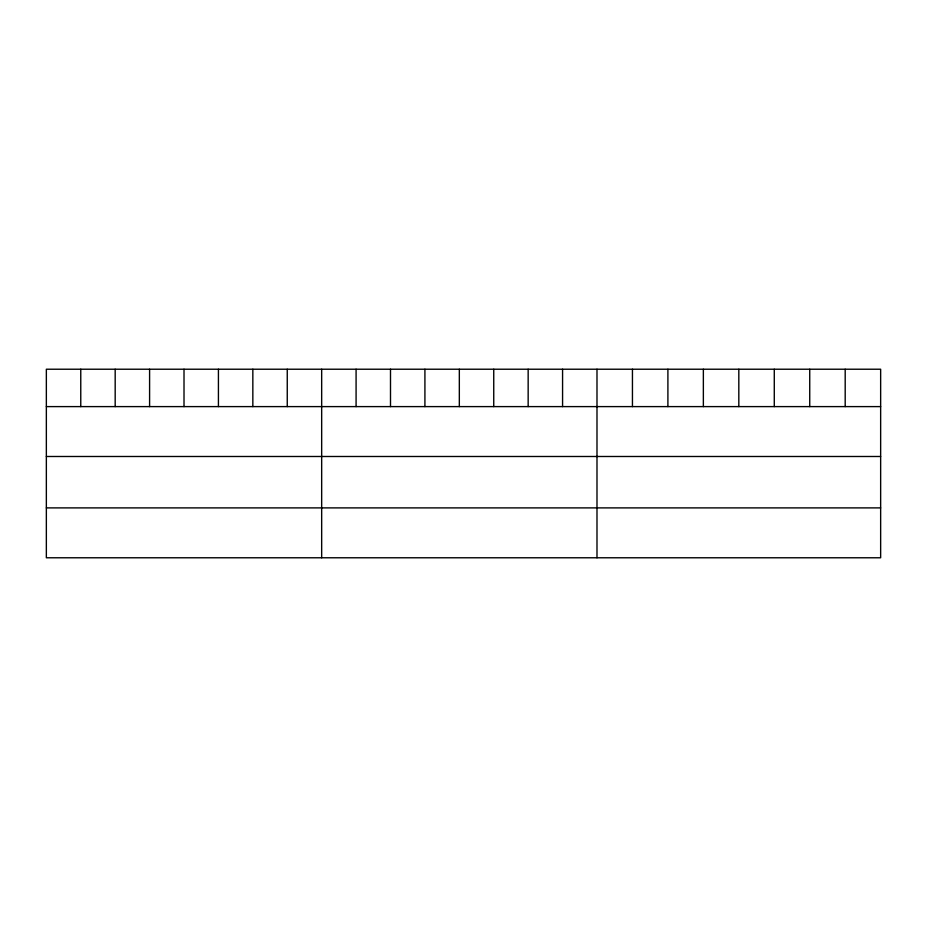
<?xml version="1.0" encoding="UTF-8"?>
<svg xmlns="http://www.w3.org/2000/svg" width="927" height="927" viewBox="0 0 927 927"><rect width="100%" height="100%" fill="white"/><g stroke="black" fill="none" stroke-linecap="round" stroke-linejoin="round"><path stroke-width="1.39" d="M880.65 406.605L880.65 557.776L46.35 557.776L46.35 369.224L880.65 369.224L880.65 406.605L46.35 406.605M46.35 456.49L880.65 456.49M46.35 507.892L880.65 507.892M845.192 369.224L845.192 406.605M809.734 369.224L809.734 406.605M774.277 369.224L774.277 406.605M738.819 369.224L738.819 406.605M703.361 369.224L703.361 406.605M667.903 369.224L667.903 406.605M632.446 369.224L632.446 406.605M596.988 369.224L596.988 557.776M562.573 369.224L562.573 406.605M528.158 369.224L528.158 406.605M493.743 369.224L493.743 406.605M459.328 369.224L459.328 406.605M424.914 369.224L424.914 406.605M390.499 369.224L390.499 406.605M356.084 369.224L356.084 406.605M321.669 369.224L321.669 557.776M287.254 369.224L287.254 406.605M252.839 369.224L252.839 406.605M218.424 369.224L218.424 406.605M184.01 369.224L184.01 406.605M149.595 369.224L149.595 406.605M115.18 369.224L115.18 406.605M80.765 369.224L80.765 406.605"/></g></svg>
